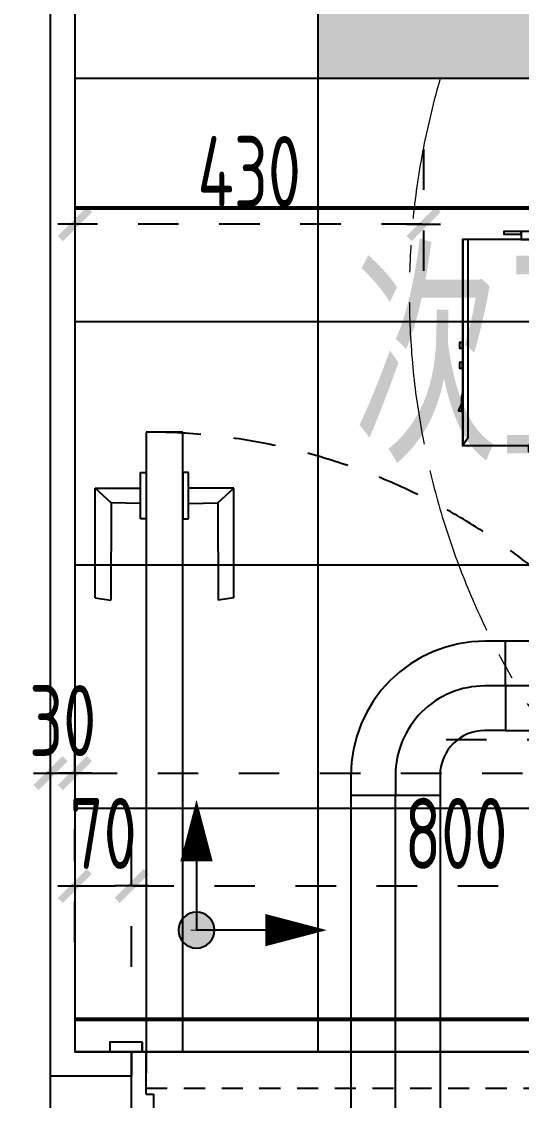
# Model space of a CAD drawing. Extents: x 133656 to 214778, y 12424 to 51506.
# Drawn here: x 160760 to 161377, y 20270 to 21600 of the extents above; entities that cross this region are included whole.
import ezdxf

# ---------------------------------------------------------------- set-up
doc = ezdxf.new("R2010")
doc.units = 0
doc.header["$MEASUREMENT"] = 0
for name, pattern in [('CENTER2', [1.125, 0.75, -0.125, 0.125, -0.125]), ('DASH', [0.35, 0.25, -0.1]), ('图纸索引线', [1.414175, 0.440583, -0.082865, 0.082865, -0.092515, 0.440583, -0.082865, 0.082865, -0.109034]), ('家具立面虚线', [93.035549, 25.891757, -20.481609, 26.180266, -20.481917]), ('家具虚线平面', [100, 50, -50]), ('索引', [26.102844, 8.811668, -1.657301, 1.657301, -1.850304, 8.811668, -1.657301, 1.657301]), ('轴线', [1279.947105, 991.697132, -142.311249, 0, -145.938724])]:
    doc.linetypes.add(name, pattern=pattern)
doc.layers.get('Defpoints').update_dxf_attribs({"color": 8})
for name, color, linetype in [('A31.土建轴线', 251, 'Continuous'), ('B4.装修完成面', 112, 'Continuous'), ('B6.新建墙体定位', 203, 'Continuous'), ('C1.新建门', 70, 'Continuous'), ('DUCT-新风管端线', 2, 'Continuous'), ('E1.地面-(平面图)', 136, 'Continuous'), ('G1.天花造型', 30, 'Continuous'), ('G3.天花灯具', 52, 'Continuous'), ('G4.天花灯位', 71, 'Continuous'), ('G5.天花看线', 152, 'Continuous'), ('H3.顶面烟感', 102, 'Continuous'), ('PS-中文', 50, 'Continuous'), ('WALL', 6, 'Continuous'), ('WF2水点标注', 1, 'Continuous'), ('暖-风-平面图-新风-中心线', 5, 'CENTER2'), ('暖-风-平面图-新风-端线', 2, 'ByLayer'), ('暖-风-平面图-新风-风管', 3, 'ByLayer'), ('铝扣板龙骨', 2, 'Continuous'), ('面积统计', 6, 'Continuous')]:
    doc.layers.add(name, color=color, linetype=linetype)
doc.layers.add('灯具连线', color=30, linetype='Continuous', lineweight=13)
doc.styles.add('_TCH_SPACE', font='SIMPLEX', dxfattribs={"height": 5, "bigfont": 'GBCBIG'})
doc.styles.add('HC_INT', font='HC_HZ.shx', dxfattribs={"width": 0.7, "bigfont": 'HC_TXT.SHX'})
doc.styles.add('标注数字', font='dim.shx', dxfattribs={"width": 0.8})
doc.dimstyles.new('设计2017', dxfattribs={"dimscale": 100, "dimtxt": 2.5, "dimasz": 0.06, "dimexe": 2, "dimexo": 2.5, "dimgap": 0.6, "dimtad": 1, "dimdec": 0, "dimrnd": 5, "dimzin": 0, "dimdsep": 46, "dimtxsty": '标注数字', "dimblk": 'HBA_DIMENSION_TICK', "dimcen": 0.125, "dimclrd": 44, "dimclre": 44, "dimclrt": 50, "dimadec": 0, "dimazin": 0, "dimtfac": 1, "dimtdec": 0, "dimtix": 1, "dimtmove": 0, "dimatfit": 3, "dimldrblk": 'HBA_Leader_Arrow', "dimfxl": 7, "dimfxlon": 1, "dimtvp": 1, "dimtolj": 1, "dimtzin": 0, "dimarcsym": 0})
pattern_1 = [(0, (160826.07, 20329.63), (0, 300), []), (90, (160826.07, 20329.63), (-300, 2e-14), [])]

# ---------------------------------------------------------------- blocks, each defined once
blk = doc.blocks.new('*U235')
at = {"layer": 'C1.新建门'}
for p, q in [((45, 764), (0, 764)), ((0, 764), (0, 0)), ((45, 0), (45, 764)), ((-7.2, 714.3), (0, 714.3)), ((-7.2, 657.2), (-7.2, 714.3)), ((0, 714.3), (0, 657.2)), ((52.2, 714.3), (45, 714.3)), ((45, 714.3), (45, 657.2)), ((52.2, 657.2), (52.2, 714.3)), ((-63.1, 694.8), (-7.2, 695)), ((-62.9, 559.8), (-63.1, 694.8)), ((-43.4, 676.9), (-63.1, 694.8)), ((108.1, 694.8), (52.2, 695)), ((88.4, 676.9), (108.1, 694.8)), ((107.9, 559.8), (108.1, 694.8)), ((-43.4, 676.9), (-43.5, 556.7)), ((-7.2, 675.9), (-43.4, 676.9)), ((-7.2, 657.2), (-7.2, 675.9)), ((52.2, 675.9), (88.4, 676.9)), ((52.2, 657.2), (52.2, 675.9)), ((88.4, 676.9), (88.5, 556.7)), ((0, 657.2), (-7.2, 657.2)), ((45, 657.2), (52.2, 657.2)), ((-62.9, 559.8), (-43.5, 556.7)), ((107.9, 559.8), (88.5, 556.7)), ((45, 0), (0, 0))]:
    blk.add_line(p, q, dxfattribs=at)
at = {"layer": 'C1.新建门', "color": 39, "linetype": '家具立面虚线'}
blk.add_lwpolyline([(0, -45), (764, -45), (764, 0), (0, 0)], close=True, dxfattribs=at)
at = {"layer": 'C1.新建门', "linetype": '家具立面虚线', "ltscale": 2}
blk.add_arc((0, 0), 764, 1.2422, 90, dxfattribs=at)
blk = doc.blocks.new('直角铺装起始点')
at = {"ltscale": 0.002}
h = blk.add_hatch(color=256, dxfattribs=at)
h.dxf.hatch_style = 1
edge = h.paths.add_edge_path()
edge.add_arc((0, 0), 0.553, -90, 270, ccw=False)
for p in [(0, -2.116), (2.116, 0)]:
    blk.add_line(p, (0, 0), dxfattribs=at)
for points in [[(4.017, 0, 0, 1, 0), (2.116, 0, 0.25, 0.25, 0)], [(0, -4.017, 0, 1, 0), (0, -2.116, 0.25, 0.25, 0)]]:
    blk.add_lwpolyline(points, format="xyseb", dxfattribs=at)
at = {"ltscale": 0.002, "const_width": 0.0375}
for points in [[(-0.182, 0), (2.116, 0)], [(0, 0), (0, -2.297)]]:
    blk.add_lwpolyline(points, dxfattribs=at)
at = {"ltscale": 0.002}
blk.add_circle((0, 0), 0.553, dxfattribs=at)
blk = doc.blocks.new('HBA_DIMENSION_TICK')
at = {"color": 0, "linetype": 'ByBlock'}
for p, q in [((-10, 0), (0, 0)), ((0, 0), (10, 0))]:
    blk.add_line(p, q, dxfattribs=at)
at = {"color": 50, "linetype": 'ByBlock'}
blk.add_solid([(-10, -7), (-7, -10), (7, 10), (10, 7)], dxfattribs=at)
blk = doc.blocks.new('*D441')
at = {"layer": 'B6.新建墙体定位', "color": 44, "linetype": '家具虚线平面', "lineweight": -2, "transparency": 16777216}
for p, q in [((160826.1, 20464.4), (160826.1, 20604)), ((160896.1, 20434.4), (160896.1, 20604)), ((160824, 20534), (160821.9, 20534)), ((160826.1, 20534), (160896.1, 20534)), ((160898.2, 20534), (160900.3, 20534))]:
    blk.add_line(p, q, dxfattribs=at)
at = {"layer": 'Defpoints', "color": 0, "linetype": '家具虚线平面', "transparency": 16777216}
for p in [(160896.1, 20534), (160826.1, 20376.9), (160896.1, 20346.9)]:
    blk.add_point(p, dxfattribs=at)
at = {"layer": 'B6.新建墙体定位', "color": 44, "linetype": '家具虚线平面', "lineweight": -2, "transparency": 16777216, "xscale": 2.1, "yscale": 2.1, "zscale": 2.1}
blk.add_blockref('HBA_DIMENSION_TICK', (160826.1, 20534), dxfattribs=at)
at = {"layer": 'B6.新建墙体定位', "color": 44, "linetype": '家具虚线平面', "lineweight": -2, "transparency": 16777216, "xscale": 2.1, "yscale": 2.1, "zscale": 2.1, "rotation": 180}
blk.add_blockref('HBA_DIMENSION_TICK', (160896.1, 20534), dxfattribs=at)
at = {"layer": 'B6.新建墙体定位', "color": 50, "linetype": '家具虚线平面', "transparency": 16777216, "insert": (160861.1, 20598.8), "char_height": 87.5, "attachment_point": 5, "style": '标注数字'}
blk.add_mtext('\\A1;70', dxfattribs=at)
blk = doc.blocks.new('HBA_Leader_Arrow')
at = {"color": 0, "linetype": 'ByBlock', "ltscale": 0.5}
blk.add_line((3.5, 0), (-10, 0), dxfattribs=at)
for points in [[(-10.99, 11.28), (-6.57, 14.38), (-0.55, 0), (3.5, 0)], [(-10.99, -11.28), (-6.57, -14.38), (-0.55, 0), (3.5, 0)]]:
    blk.add_solid(points, dxfattribs=at)
blk = doc.blocks.new('*D442')
at = {"layer": 'B6.新建墙体定位', "color": 44, "linetype": '家具虚线平面', "lineweight": -2, "transparency": 16777216}
for p, q in [((160896.1, 20434.4), (160896.1, 20604)), ((161696.1, 20434.4), (161696.1, 20604)), ((160898.2, 20534), (161694, 20534))]:
    blk.add_line(p, q, dxfattribs=at)
at = {"layer": 'Defpoints', "color": 0, "linetype": '家具虚线平面', "transparency": 16777216}
for p in [(161696.1, 20534), (160896.1, 20346.9), (161696.1, 20346.9)]:
    blk.add_point(p, dxfattribs=at)
at = {"layer": 'B6.新建墙体定位', "color": 44, "linetype": '家具虚线平面', "lineweight": -2, "transparency": 16777216, "xscale": 2.1, "yscale": 2.1, "zscale": 2.1, "rotation": 180}
blk.add_blockref('HBA_DIMENSION_TICK', (160896.1, 20534), dxfattribs=at)
at = {"layer": 'B6.新建墙体定位', "color": 44, "linetype": '家具虚线平面', "lineweight": -2, "transparency": 16777216, "xscale": 2.1, "yscale": 2.1, "zscale": 2.1}
blk.add_blockref('HBA_DIMENSION_TICK', (161696.1, 20534), dxfattribs=at)
at = {"layer": 'B6.新建墙体定位', "color": 50, "linetype": '家具虚线平面', "transparency": 16777216, "insert": (161296.1, 20598.8), "char_height": 87.5, "attachment_point": 5, "style": '标注数字'}
blk.add_mtext('\\A1;800', dxfattribs=at)
blk = doc.blocks.new('*D444')
at = {"layer": 'B6.新建墙体定位', "color": 44, "linetype": '家具虚线平面', "lineweight": -2, "transparency": 16777216}
for p, q in [((160796.1, 20673.1), (160796.1, 20743.1)), ((160826.1, 20673.1), (160826.1, 20743.1)), ((160794, 20673.1), (160791.9, 20673.1)), ((160796.1, 20673.1), (160826.1, 20673.1)), ((160828.2, 20673.1), (160830.3, 20673.1))]:
    blk.add_line(p, q, dxfattribs=at)
at = {"layer": 'Defpoints', "color": 0, "linetype": '家具虚线平面', "transparency": 16777216}
for p in [(160796.1, 20673.1), (160826.1, 20673.1), (160826.1, 20673.1)]:
    blk.add_point(p, dxfattribs=at)
at = {"layer": 'B6.新建墙体定位', "color": 44, "linetype": '家具虚线平面', "lineweight": -2, "transparency": 16777216, "xscale": 2.1, "yscale": 2.1, "zscale": 2.1}
blk.add_blockref('HBA_DIMENSION_TICK', (160796.1, 20673.1), dxfattribs=at)
at = {"layer": 'B6.新建墙体定位', "color": 44, "linetype": '家具虚线平面', "lineweight": -2, "transparency": 16777216, "xscale": 2.1, "yscale": 2.1, "zscale": 2.1, "rotation": 180}
blk.add_blockref('HBA_DIMENSION_TICK', (160826.1, 20673.1), dxfattribs=at)
at = {"layer": 'B6.新建墙体定位', "color": 50, "linetype": '家具虚线平面', "transparency": 16777216, "insert": (160811.1, 20737.9), "char_height": 87.5, "attachment_point": 5, "style": '标注数字'}
blk.add_mtext('\\A1;30', dxfattribs=at)
blk = doc.blocks.new('*D445')
at = {"layer": 'B6.新建墙体定位', "color": 44, "linetype": '家具虚线平面', "lineweight": -2, "transparency": 16777216}
for p, q in [((160826.1, 20673.1), (160826.1, 20743.1)), ((162466.1, 20673.1), (162466.1, 20743.1)), ((160828.2, 20673.1), (162464, 20673.1))]:
    blk.add_line(p, q, dxfattribs=at)
at = {"layer": 'Defpoints', "color": 0, "linetype": '家具虚线平面', "transparency": 16777216}
for p in [(160826.1, 20673.1), (162466.1, 20673.1), (162466.1, 20673.1)]:
    blk.add_point(p, dxfattribs=at)
at = {"layer": 'B6.新建墙体定位', "color": 44, "linetype": '家具虚线平面', "lineweight": -2, "transparency": 16777216, "xscale": 2.1, "yscale": 2.1, "zscale": 2.1, "rotation": 180}
blk.add_blockref('HBA_DIMENSION_TICK', (160826.1, 20673.1), dxfattribs=at)
at = {"layer": 'B6.新建墙体定位', "color": 44, "linetype": '家具虚线平面', "lineweight": -2, "transparency": 16777216, "xscale": 2.1, "yscale": 2.1, "zscale": 2.1}
blk.add_blockref('HBA_DIMENSION_TICK', (162466.1, 20673.1), dxfattribs=at)
at = {"layer": 'B6.新建墙体定位', "color": 50, "linetype": '家具虚线平面', "transparency": 16777216, "insert": (161646.1, 20737.9), "char_height": 87.5, "attachment_point": 5, "style": '标注数字'}
blk.add_mtext('\\A1;1640', dxfattribs=at)
blk = doc.blocks.new('FC400')
at = {"color": 4}
for p, q in [((-56.9, -32.5, 3000), (-56.9, 0.1, 3000)), ((57.8, -32.5, 3000), (57.8, 0.1, 3000)), ((-91.4, -85.1, 3000), (-74.2, -32.5, 3000)), ((-75.1, -85.1, 3000), (-56.9, -32.5, 3000)), ((76.1, -85.1, 3000), (57.8, -32.5, 3000)), ((75.2, -32.5, 3000), (92.3, -85.1, 3000)), ((-133.3, -64.2, 3000), (-133.3, -57, 3000)), ((-122.1, -64.2, 3000), (-122.1, -57, 3000)), ((121.3, -64.2, 3000), (121.3, -57, 3000)), ((132.4, -64.2, 3000), (132.4, -57, 3000)), ((-256, -86.1, 3000), (-256, -331.3, 3000)), ((-170.4, -86.1, 3000), (-170.4, -340.3, 3000)), ((171.8, -86.1, 3000), (-169.1, -86.1, 3000)), ((-169.1, -86.1, 3000), (-169.1, -340.3, 3000)), ((-263.9, -279.2, 3000), (-263.9, -288.4, 3000)), ((-263.3, -279.2, 3000), (-263.9, -279.2, 3000)), ((-263.9, -288.4, 3000), (-267.8, -298, 3000)), ((-263.3, -298, 3000), (-267.8, -298, 3000)), ((-256, -331.3, 3000), (-262.5, -340.3, 3000)), ((171.8, -340.3, 3000), (-169.1, -340.3, 3000)), ((-91.4, -341.4, 3000), (-74.2, -393.9, 3000)), ((-75.1, -341.4, 3000), (-56.9, -393.9, 3000)), ((76.1, -341.4, 3000), (57.8, -393.9, 3000)), ((75.2, -393.9, 3000), (92.3, -341.4, 3000)), ((-133.3, -362.3, 3000), (-133.3, -369.5, 3000)), ((-122.1, -362.3, 3000), (-122.1, -369.5, 3000)), ((121.3, -362.3, 3000), (121.3, -369.5, 3000)), ((132.4, -362.3, 3000), (132.4, -369.5, 3000)), ((-56.9, -393.9, 3000), (-56.9, -426.6, 3000)), ((57.8, -393.9, 3000), (57.8, -426.6, 3000))]:
    blk.add_line(p, q, dxfattribs=at)
at = {"color": 4, "elevation": 3000}
for points in [[(75.2, -32.5), (75.2, 0.1), (-74.2, 0.1), (-74.2, -32.5)], [(-190.2, -76.6), (-211.7, -76.6), (-211.7, -79.5), (-190.2, -79.5)], [(-161, -76.6), (-190.2, -76.6), (-190.2, -86.1), (-161, -86.1)], [(171.8, -86.1), (-262.5, -86.1), (-262.5, -340.3), (171.8, -340.3)], [(98.5, -86.1), (98.5, -84), (-95.8, -84), (-95.8, -86.1)], [(-262.5, -213.2), (-266.5, -213.2), (-266.5, -220.2), (-262.5, -220.2)], [(-262.5, -237.9), (-266.5, -237.9), (-266.5, -245), (-262.5, -245)], [(-262.5, -278.4), (-263.3, -278.4), (-263.3, -298.8), (-262.5, -298.8)], [(-262.5, -275.7), (-262.5, -275.7), (-262.5, -297.1), (-262.5, -297.1)], [(-157.6, -340.3), (-181.4, -340.3), (-181.4, -347.6), (-157.6, -347.6)], [(98.5, -340.3), (98.5, -342.5), (-95.8, -342.5), (-95.8, -340.3)], [(75.2, -393.9), (75.2, -426.6), (-74.2, -426.6), (-74.2, -393.9)]]:
    blk.add_lwpolyline(points, close=True, dxfattribs=at)
for points in [[(75.2, -32.5), (-74.2, -32.5)], [(-133.3, -57), (-142.3, -57), (-142.3, -86.1), (-113.1, -86.1), (-113.1, -57), (-122.1, -57)], [(121.3, -57), (112.3, -57), (112.3, -86.1), (141.4, -86.1), (141.4, -57), (132.4, -57)], [(-91.4, -84), (-91.4, -85.1), (92.3, -85.1), (92.3, -84)], [(13.2, -116.4), (13.2, -102.8), (5.8, -102.8), (5.8, -116.4)], [(13.2, -116.4), (16.9, -116.4), (9.5, -125.7), (1.7, -116.4), (5.8, -116.4)], [(13.2, -312.8), (13.2, -299.2), (5.8, -299.2), (5.8, -312.8)], [(13.2, -312.8), (16.9, -312.8), (9.5, -322.1), (1.7, -312.8), (5.8, -312.8)], [(-133.3, -369.5), (-142.3, -369.5), (-142.3, -340.3), (-113.1, -340.3), (-113.1, -369.5), (-122.1, -369.5)], [(-91.4, -342.5), (-91.4, -341.4), (92.3, -341.4), (92.3, -342.5)], [(121.3, -369.5), (112.3, -369.5), (112.3, -340.3), (141.4, -340.3), (141.4, -369.5), (132.4, -369.5)], [(75.2, -393.9), (-74.2, -393.9)]]:
    blk.add_lwpolyline(points, dxfattribs=at)
at = {"color": 4}
for centre in [(-137.8, -107.3, 3000), (145.4, -107.3, 3000), (-137.8, -319.2, 3000), (145.4, -319.2, 3000)]:
    blk.add_circle(centre, 2.31, dxfattribs=at)
for centre, start, end in [((-127.7, -69.3, 3000), 137.3662, 42.6338), ((126.9, -69.3, 3000), 137.3662, 42.6338), ((-127.7, -357.1, 3000), 317.3662, 222.6338), ((126.9, -357.1, 3000), 317.3662, 222.6338)]:
    blk.add_arc(centre, 7.56, start, end, dxfattribs=at)
blk.add_solid([(171.9, -213.1, 3000), (171.8, -213.2, 3000), (171.8, -213.1, 3000)])
at = {"layer": 'DUCT-新风管端线'}
for points in [[(-79.5, 0.1), (80.5, 0.1)], [(-79.5, -426.6), (80.5, -426.6)]]:
    blk.add_lwpolyline(points, dxfattribs=at)
at = {"color": 4, "insert": (97.5, -187.1, 3000), "char_height": 46.691, "width": 213.591, "attachment_point": 3, "style": 'HC_INT'}
blk.add_mtext('{\\fSimHei|b1|i0|c134|p49;Honeywell}', dxfattribs=at)
blk = doc.blocks.new('新风口')
at = {"color": 4}
for p, q in [((3381.2, 3499.8), (3381.2, 3254.7)), ((3381.2, 3499.8), (3381.2, 3254.7)), ((3381.2, 3499.8), (3381.2, 3254.7)), ((3373.3, 3306.7), (3373.3, 3297.6)), ((3374, 3306.7), (3373.3, 3306.7)), ((3373.3, 3306.7), (3373.3, 3297.6)), ((3374, 3306.7), (3373.3, 3306.7)), ((3373.3, 3306.7), (3373.3, 3297.6)), ((3374, 3306.7), (3373.3, 3306.7)), ((3373.3, 3297.6), (3369.5, 3288)), ((3373.3, 3297.6), (3369.5, 3288)), ((3373.3, 3297.6), (3369.5, 3288)), ((3374, 3288), (3369.5, 3288)), ((3374, 3288), (3369.5, 3288)), ((3374, 3288), (3369.5, 3288)), ((3381.2, 3254.7), (3374.8, 3245.7)), ((3381.2, 3254.7), (3374.8, 3245.7)), ((3381.2, 3254.7), (3374.8, 3245.7))]:
    blk.add_line(p, q, dxfattribs=at)
for points in [[(3809, 3499.8), (3374.8, 3499.8), (3374.8, 3245.7), (3809, 3245.7)], [(3809, 3499.8), (3374.8, 3499.8), (3374.8, 3245.7), (3809, 3245.7)], [(3809, 3499.8), (3374.8, 3499.8), (3374.8, 3245.7), (3809, 3245.7)], [(3447, 3509.4), (3425.6, 3509.4), (3425.6, 3506.5), (3447, 3506.5)], [(3447, 3509.4), (3425.6, 3509.4), (3425.6, 3506.5), (3447, 3506.5)], [(3447, 3509.4), (3425.6, 3509.4), (3425.6, 3506.5), (3447, 3506.5)], [(3476.3, 3509.4), (3447, 3509.4), (3447, 3499.8), (3476.3, 3499.8)], [(3476.3, 3509.4), (3447, 3509.4), (3447, 3499.8), (3476.3, 3499.8)], [(3476.3, 3509.4), (3447, 3509.4), (3447, 3499.8), (3476.3, 3499.8)], [(3374.8, 3372.7), (3370.7, 3372.7), (3370.7, 3365.7), (3374.8, 3365.7)], [(3374.8, 3372.7), (3370.7, 3372.7), (3370.7, 3365.7), (3374.8, 3365.7)], [(3374.8, 3372.7), (3370.7, 3372.7), (3370.7, 3365.7), (3374.8, 3365.7)], [(3374.8, 3348), (3370.7, 3348), (3370.7, 3341), (3374.8, 3341)], [(3374.8, 3348), (3370.7, 3348), (3370.7, 3341), (3374.8, 3341)], [(3374.8, 3348), (3370.7, 3348), (3370.7, 3341), (3374.8, 3341)], [(3374.8, 3307.6), (3374, 3307.6), (3374, 3287.2), (3374.8, 3287.2)], [(3374.8, 3307.6), (3374, 3307.6), (3374, 3287.2), (3374.8, 3287.2)], [(3374.8, 3307.6), (3374, 3307.6), (3374, 3287.2), (3374.8, 3287.2)], [(3374.8, 3310.3), (3374.8, 3310.3), (3374.8, 3288.9), (3374.8, 3288.9)], [(3374.8, 3310.3), (3374.8, 3310.3), (3374.8, 3288.9), (3374.8, 3288.9)], [(3374.8, 3310.3), (3374.8, 3310.3), (3374.8, 3288.9), (3374.8, 3288.9)]]:
    blk.add_lwpolyline(points, close=True, dxfattribs=at)
at = {"layer": '暖-风-平面图-新风-中心线', "linetype": 'ByBlock'}
blk.add_line((3637.7, 2949.4), (3427.7, 2949.4), dxfattribs=at)
at = {"layer": '暖-风-平面图-新风-中心线'}
blk.add_line((3292, 1852.9), (3292, 2814.4), dxfattribs=at)
at = {"layer": '暖-风-平面图-新风-中心线', "linetype": 'ByBlock'}
blk.add_lwpolyline([(3427, 2949.4), (3402, 2949.4, 0.414214), (3292, 2839.4), (3292, 2814.4)], format="xyb", dxfattribs=at)
at = {"layer": '暖-风-平面图-新风-端线', "linetype": 'ByBlock'}
for points in [[(3427.7, 2949.4), (3427.7, 3004.4)], [(3427.7, 2949.4), (3427.7, 2894.4)], [(3347, 2814.4), (3237, 2814.4)]]:
    blk.add_lwpolyline(points, dxfattribs=at)
at = {"layer": '暖-风-平面图-新风-风管'}
for p, q in [((3237, 2814.4), (3237, 1852.9)), ((3347, 2814.4), (3347, 1852.9))]:
    blk.add_line(p, q, dxfattribs=at)
at = {"layer": '暖-风-平面图-新风-风管', "linetype": 'ByBlock'}
for points in [[(3557.7, 3159.4), (3557.7, 3084.4, -0.414214), (3477.7, 3004.4), (3427.7, 3004.4)], [(3427.7, 2894.4), (3477.7, 2894.4, 0.142177), (3554.9, 2922.6, 0.126589), (3596.4, 2983.8, 0.000285)]]:
    blk.add_lwpolyline(points, format="xyb", dxfattribs=at)
for points in [[(3427.7, 3004.4), (3402, 3004.4), (3385.8, 3003.6), (3369.8, 3001.2), (3354.1, 2997.3), (3338.8, 2991.8), (3324.2, 2984.9), (3310.3, 2976.6), (3297.3, 2966.9), (3285.3, 2956), (3274.4, 2944), (3264.8, 2931), (3256.5, 2917.2), (3249.5, 2902.5), (3244.1, 2887.3), (3240.1, 2871.6), (3237.8, 2855.5), (3237, 2839.4), (3237, 2814.4)], [(3427, 2894.4), (3402, 2894.4), (3396.6, 2894.1), (3391.2, 2893.3), (3386, 2892), (3380.9, 2890.2), (3376, 2887.9), (3371.4, 2885.1), (3367.1, 2881.9), (3363.1, 2878.3), (3359.5, 2874.3), (3356.2, 2869.9), (3353.5, 2865.3), (3351.2, 2860.4), (3349.3, 2855.3), (3348, 2850.1), (3347.2, 2844.8), (3347, 2839.4), (3347, 2814.4)]]:
    blk.add_lwpolyline(points, dxfattribs=at)
at = {"layer": '面积统计', "rotation": 359.9999505593134}
blk.add_blockref('FC400', (3637.2, 3586, -3000), dxfattribs=at)
blk = doc.blocks.new('线条方形')
at = {"color": 0}
blk.add_lwpolyline([(0, -12), (0, 0), (-40, 0)], dxfattribs=at)
blk.add_lwpolyline([(-40, 0), (0, 0), (0, -12), (-40, -12)], close=True, dxfattribs=at)
blk = doc.blocks.new('*D651')
at = {"layer": 'Defpoints', "color": 0, "linetype": '家具虚线平面', "transparency": 16777216}
for p in [(160826.1, 21529.6), (161256.1, 21529.6), (160826.1, 21349.9)]:
    blk.add_point(p, dxfattribs=at)
at = {"layer": 'G4.天花灯位', "color": 44, "linetype": '家具虚线平面', "lineweight": -2, "transparency": 16777216}
for p, q in [((160826.1, 21442.1), (160826.1, 21279.9)), ((161256.1, 21442.1), (161256.1, 21279.9)), ((161254, 21349.9), (160828.2, 21349.9))]:
    blk.add_line(p, q, dxfattribs=at)
at = {"layer": 'G4.天花灯位', "color": 44, "linetype": '家具虚线平面', "lineweight": -2, "transparency": 16777216, "xscale": 2.1, "yscale": 2.1, "zscale": 2.1, "rotation": 180}
blk.add_blockref('HBA_DIMENSION_TICK', (160826.1, 21349.9), dxfattribs=at)
at = {"layer": 'G4.天花灯位', "color": 44, "linetype": '家具虚线平面', "lineweight": -2, "transparency": 16777216, "xscale": 2.1, "yscale": 2.1, "zscale": 2.1}
blk.add_blockref('HBA_DIMENSION_TICK', (161256.1, 21349.9), dxfattribs=at)
at = {"layer": 'G4.天花灯位', "color": 50, "linetype": '家具虚线平面', "transparency": 16777216, "insert": (161041.1, 21414.7), "char_height": 87.5, "attachment_point": 5, "style": '标注数字'}
blk.add_mtext('\\A1;430', dxfattribs=at)

msp = doc.modelspace()

# ---------------------------------------------------------------- hatches: boundary and pattern name
at = {"layer": 'E1.地面-(平面图)'}
h = msp.add_hatch(dxfattribs=at)
h.set_pattern_fill('_USER', color=256, scale=300, double=1, pattern_type=0)
h.set_pattern_definition(pattern_1)
h.paths.add_polyline_path([(162466.1, 22669.6), (162116.1, 22669.6), (162116.1, 22669.6), (160826.1, 22669.6), (160826.1, 20329.6), (162466.1, 20329.6)])
at = {"layer": 'G3.天花灯具', "linetype": '图纸索引线'}
h = msp.add_hatch(color=5, dxfattribs=at)
h.dxf.hatch_style = 1
h.set_gradient(color1=(0, 0, 255), color2=(255, 255, 0), tint=1, name='SPHERICAL')
h.paths.add_polyline_path([(161126.4, 21529.6), (161426.4, 21529.6), (161426.4, 22129.6), (161126.4, 22129.6)])
at = {"layer": 'G5.天花看线'}
h = msp.add_hatch(dxfattribs=at)
h.set_pattern_fill('_USER', color=256, scale=300, double=1, pattern_type=0)
h.set_pattern_definition(pattern_1)
h.paths.add_polyline_path([(162466.1, 22669.6), (162116.1, 22669.6), (162116.1, 23569.6), (160826.1, 23569.6), (160826.1, 20329.6), (162466.1, 20329.6)])

# ---------------------------------------------------------------- linework, layer by layer
at = {"color": 33}
for p, q in [((160896.1, 20099.6), (160896.1, 20329.6)), ((160904.1, 20329.6), (160914.1, 20329.6)), ((160914.1, 20277.6), (160914.1, 20329.6)), ((160914.1, 20277.6), (160923.1, 20277.6)), ((160923.1, 20277.6), (160923.1, 20237.6))]:
    msp.add_line(p, q, dxfattribs=at)
at = {"layer": 'A31.土建轴线', "linetype": '轴线', "ltscale": 0.5}
msp.add_line((160796.1, 20099.6), (160796.1, 25778.7), dxfattribs=at)
at = {"layer": 'B4.装修完成面'}
msp.add_lwpolyline([(161696.1, 20299.6), (161696.1, 20329.6), (162466.1, 20329.6), (162466.1, 22669.6), (162116.1, 22669.6), (162116.1, 23569.6), (160826.1, 23569.6), (160826.1, 20329.6), (160896.1, 20329.6), (160896.1, 20299.6)], dxfattribs=at)
at = {"layer": 'E1.地面-(平面图)'}
msp.add_line((160914.1, 20329.6), (161678.1, 20329.6), dxfattribs=at)
at = {"layer": 'G1.天花造型', "color": 4}
for p, q in [((160914.1, 20329.6), (161678.1, 20329.6)), ((160926.1, 20329.6), (161666.1, 20329.6))]:
    msp.add_line(p, q, dxfattribs=at)
at = {"layer": 'G1.天花造型'}
msp.add_lwpolyline([(160896.1, 20329.6), (161696.1, 20329.6), (161696.1, 20099.6), (160896.1, 20099.6)], close=True, dxfattribs=at)
at = {"layer": 'WALL'}
for p, q in [((160796.1, 20299.6), (160796.1, 23599.6)), ((160896.1, 20299.6), (160796.1, 20299.6)), ((160896.1, 20099.6), (160896.1, 20299.6))]:
    msp.add_line(p, q, dxfattribs=at)
at = {"layer": 'WF2水点标注', "linetype": '家具虚线平面'}
msp.add_line((161283.8, 20714.6), (163128.1, 20714.6), dxfattribs=at)
at = {"layer": '灯具连线', "linetype": '索引', "ltscale": 20}
msp.add_arc((162186.8, 21263.6), 948.2, 163.7052, 245.6666, dxfattribs=at)
at = {"layer": '铝扣板龙骨', "linetype": 'DASH', "ltscale": 100, "const_width": 5}
for points in [[(162466.1, 21369.6), (160826.1, 21369.6)], [(162466.1, 20369.6), (160826.1, 20369.6)]]:
    msp.add_lwpolyline(points, dxfattribs=at)

# ---------------------------------------------------------------- block references
at = {"color": 33, "xscale": -1, "rotation": 180}
msp.add_blockref('线条方形', (160909.1, 20329.6), dxfattribs=at)
at = {"layer": 'C1.新建门'}
msp.add_blockref('*U235', (160914.1, 20329.6), dxfattribs=at)
at = {"layer": 'E1.地面-(平面图)', "color": 8, "linetype": 'ByBlock', "xscale": -39.99999999999999, "yscale": 39.99999999999999, "zscale": 39.99999999999999, "rotation": 180}
msp.add_blockref('直角铺装起始点', (160976.1, 20479.6), dxfattribs=at)
at = {"layer": 'G1.天花造型', "color": 8, "linetype": 'ByBlock', "xscale": -39.99999999999999, "yscale": 39.99999999999999, "zscale": 39.99999999999999, "rotation": 180}
msp.add_blockref('直角铺装起始点', (160976.1, 20479.6), dxfattribs=at)
at = {"layer": 'H3.顶面烟感'}
msp.add_blockref('新风口', (157929.5, 17831.2), dxfattribs=at)

# ---------------------------------------------------------------- texts
at = {"layer": 'PS-中文', "style": '_TCH_SPACE'}
msp.add_text('次卫', height=250, dxfattribs=at).set_placement((161169.6, 21056.4))

# ---------------------------------------------------------------- dimensions: what is measured, and where the dimension line sits
at = {"layer": 'B6.新建墙体定位', "linetype": '家具虚线平面'}
for base, p1, p2, picture, middle in [((160826.1, 20673.1), (160796.1, 20673.1), (160826.1, 20673.1), '*D444', (160811.1, 20737.9)), ((162466.1, 20673.1), (160826.1, 20673.1), (162466.1, 20673.1), '*D445', (161646.1, 20737.9)), ((160896.1, 20534), (160826.1, 20376.9), (160896.1, 20346.9), '*D441', (160861.1, 20598.8)), ((161696.1, 20534), (160896.1, 20346.9), (161696.1, 20346.9), '*D442', (161296.1, 20598.8))]:
    dim = msp.add_linear_dim(base=base, p1=p1, p2=p2, dimstyle='设计2017', override={"dimscale": 35, "dimtmove": 1}, dxfattribs=at)
    dim.commit()
    dim.dimension.update_dxf_attribs({"geometry": picture, "text_midpoint": middle})
at = {"layer": 'G4.天花灯位', "linetype": '家具虚线平面'}
dim = msp.add_linear_dim(base=(160826.1, 21349.9), p1=(161256.1, 21529.6), p2=(160826.1, 21529.6), dimstyle='设计2017', override={"dimscale": 35, "dimtmove": 1}, dxfattribs=at)
dim.commit()
dim.dimension.update_dxf_attribs({"geometry": '*D651', "text_midpoint": (161041.1, 21414.7)})

doc.saveas('drawing.dxf')
